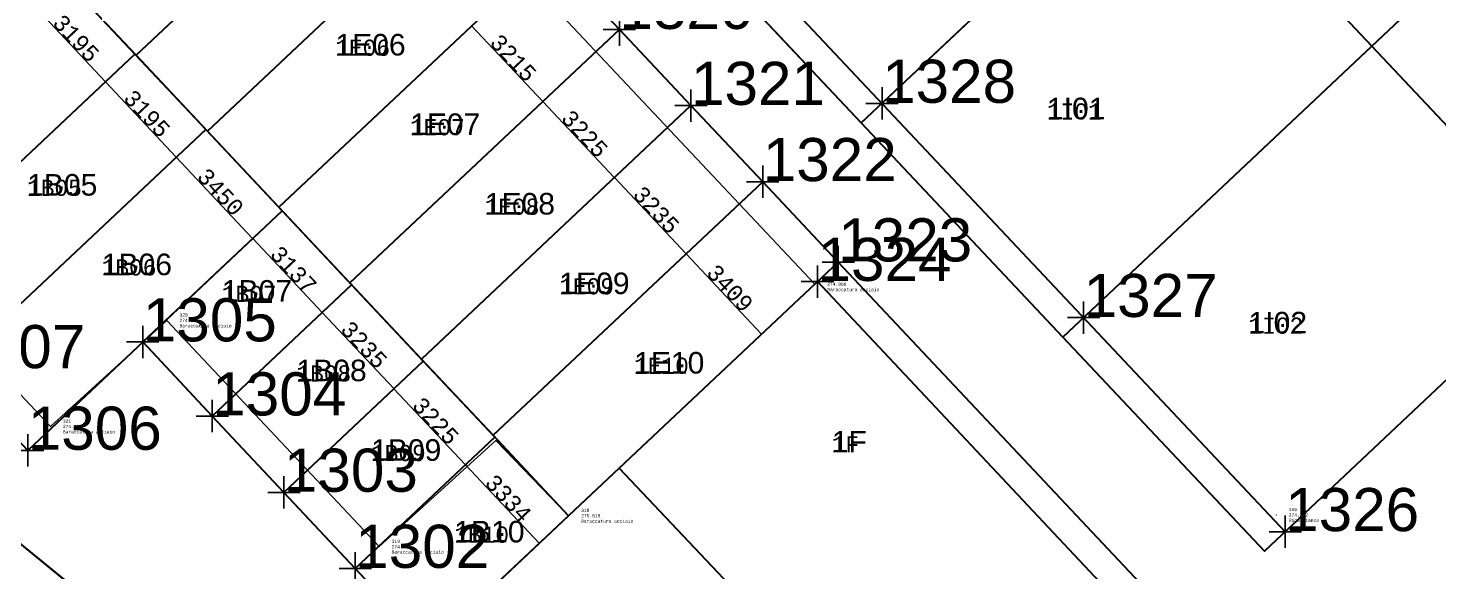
# Model space of a CAD drawing. Extents: x -1000 to 923337, y -63322 to 323191.
# Drawn here: x 142833 to 186441, y 82481 to 99278 of the extents above; entities that cross this region are included whole.
import ezdxf
from ezdxf.enums import TextEntityAlignment as Align

# ---------------------------------------------------------------- set-up
doc = ezdxf.new("R2010")
doc.units = 0
doc.header["$PDMODE"] = 35
doc.header["$PDSIZE"] = 1
for name, color, linetype in [('punti tracciati', 7, 'Continuous'), ('WF nome aree GPS', 7, 'Continuous'), ('WF quote', 7, 'Continuous'), ('WF_ingombro_stive_2', 1, 'Continuous'), ('WF_lato_di_accesso', 40, 'Continuous'), ('WF_linee_di_costruzione', 30, 'Continuous'), ('WF_nome_aree_GPS', 7, 'Continuous'), ('WF_tracciatura', 30, 'Continuous')]:
    doc.layers.add(name, color=color, linetype=linetype)
for name, color, linetype, lineweight in [('WF ingombro stive 2', 1, 'Continuous', 30), ('WF lato di accesso', 40, 'Continuous', 30), ('WF linee di costruzione', 30, 'Continuous', 30), ('WF piazzole', 6, 'Continuous', 30), ('WF tracciatura', 30, 'Continuous', 30)]:
    doc.layers.add(name, color=color, linetype=linetype, lineweight=lineweight)
doc.styles.add('FONTSTYLE_1', font='arial.ttf', dxfattribs={"height": 0.2})
doc.styles.add('FONTSTYLE_2', font='arial.ttf', dxfattribs={"height": 0.2})
doc.styles.get("Standard").update_dxf_attribs({"font": 'consola.ttf', "height": 500})
doc.dimstyles.new('ISO-25', dxfattribs={"dimtxt": 2.5, "dimasz": 2.5, "dimexe": 1.25, "dimexo": 0.625, "dimtad": 1, "dimtxsty": 'Standard', "dimcen": 2.5, "dimadec": 0, "dimazin": 0, "dimtfac": 1, "dimtmove": 0, "dimatfit": 3, "dimfxl": 1, "dimarcsym": 0})

# ---------------------------------------------------------------- blocks, each defined once
blk = doc.blocks.new('rilievo 2')
at = {"color": 8}
blk.add_polyline3d([(255308, -498750, 2875), (247700, -505905, 3627), (245447, -503584, 3012), (241842, -506860, 2803), (235282, -499869, 2839), (231678, -503146, 2630), (217517, -488061, 2893), (232227, -474236, 2932)], close=True, dxfattribs=at)
for p in [(255308, -498750, 2875), (235282, -499869, 2839), (231678, -503146, 2630), (247700, -505905, 3627), (269577, -505879, 2740), (241842, -506860, 2803)]:
    blk.add_point(p, dxfattribs=at)
for s, p in [('345', (255697, -498583, 2875)), ('274.866', (255697, -498750, 2875)), ('Baraccatura acciaio', (255697, -498917, 2875)), ('320', (235671, -499702, 2839)), ('274.831', (235671, -499869, 2839)), ('Baraccatura acciaio', (235671, -500036, 2839)), ('321', (232067, -502979, 2630)), ('274.622', (232067, -503146, 2630)), ('Baraccatura acciaio', (232067, -503312, 2630)), ('318', (248089, -505738, 3627)), ('346', (269966, -505713, 2740)), ('274.732', (269966, -505879, 2740)), ('275.618', (248089, -505905, 3627)), ('Baraccatura acciaio', (248089, -506072, 3627)), ('Riga bianca', (269966, -506046, 2740)), ('319', (242231, -506694, 2803)), ('274.794', (242231, -506860, 2803)), ('Baraccatura acciaio', (242231, -507027, 2803))]:
    blk.add_text(s, height=100, dxfattribs=at).set_placement(p, align=Align.MIDDLE_LEFT)
blk = doc.blocks.new('*D13')
at = {"layer": 'Defpoints', "color": 0, "transparency": 16777216}
for p in [(156529, 99343, 2875), (158731, 97000, 2875), (158743, 97012)]:
    blk.add_point(p, dxfattribs=at)
at = {"layer": 'WF quote', "color": 0, "lineweight": -2, "transparency": 16777216}
for p, q in [((156530, 99343), (156540, 99353)), ((156541, 99351), (158742, 97013)), ((158732, 97001), (158744, 97012))]:
    blk.add_line(p, q, dxfattribs=at)
at = {"layer": 'WF quote', "color": 0, "transparency": 16777216}
for points in [[(156541, 99351), (156541, 99350), (156539, 99352)], [(158742, 97014), (158741, 97013), (158743, 97012)]]:
    blk.add_solid(points, dxfattribs=at)
at = {"layer": 'WF quote', "color": 0, "transparency": 16777216, "insert": (157829, 98358), "char_height": 500, "attachment_point": 5, "rotation": 313.2747}
blk.add_mtext('3215', dxfattribs=at)
blk = doc.blocks.new('*D14')
at = {"layer": 'Defpoints', "color": 0, "transparency": 16777216}
for p in [(158731, 97000, 2875), (160940, 94651, 2875), (160954, 94664)]:
    blk.add_point(p, dxfattribs=at)
at = {"layer": 'WF quote', "color": 0, "lineweight": -2, "transparency": 16777216}
for p, q in [((158732, 97001), (158744, 97012)), ((158745, 97010), (160952, 94665)), ((160941, 94651), (160955, 94664))]:
    blk.add_line(p, q, dxfattribs=at)
at = {"layer": 'WF quote', "color": 0, "transparency": 16777216}
for points in [[(158745, 97010), (158745, 97009), (158743, 97012)], [(160953, 94666), (160952, 94665), (160954, 94664)]]:
    blk.add_solid(points, dxfattribs=at)
at = {"layer": 'WF quote', "color": 0, "transparency": 16777216, "insert": (160036, 96014), "char_height": 500, "attachment_point": 5, "rotation": 313.2747}
blk.add_mtext('3225', dxfattribs=at)
blk = doc.blocks.new('*D15')
at = {"layer": 'Defpoints', "color": 0, "transparency": 16777216}
for p in [(160940, 94651, 2875), (163156, 92293, 2875), (163172, 92308)]:
    blk.add_point(p, dxfattribs=at)
at = {"layer": 'WF quote', "color": 0, "lineweight": -2, "transparency": 16777216}
for p, q in [((160941, 94651), (160955, 94664)), ((160956, 94662), (163170, 92310)), ((163156, 92294), (163172, 92309))]:
    blk.add_line(p, q, dxfattribs=at)
at = {"layer": 'WF quote', "color": 0, "transparency": 16777216}
for points in [[(160956, 94662), (160955, 94661), (160954, 94664)], [(163170, 92310), (163170, 92310), (163172, 92308)]]:
    blk.add_solid(points, dxfattribs=at)
at = {"layer": 'WF quote', "color": 0, "transparency": 16777216, "insert": (162250, 93662), "char_height": 500, "attachment_point": 5, "rotation": 313.2747}
blk.add_mtext('3235', dxfattribs=at)
blk = doc.blocks.new('*D16')
at = {"layer": 'Defpoints', "color": 0, "transparency": 16777216}
for p in [(163156, 92293, 2875), (165504, 89823, 3037), (165508, 89826)]:
    blk.add_point(p, dxfattribs=at)
at = {"layer": 'WF quote', "color": 0, "lineweight": -2, "transparency": 16777216}
for p, q in [((163156, 92294), (163172, 92309)), ((163173, 92306), (165506, 89828)), ((165505, 89823), (165509, 89827))]:
    blk.add_line(p, q, dxfattribs=at)
at = {"layer": 'WF quote', "color": 0, "transparency": 16777216}
for points in [[(163174, 92307), (163173, 92306), (163172, 92308)], [(165507, 89829), (165506, 89828), (165508, 89826)]]:
    blk.add_solid(points, dxfattribs=at)
at = {"layer": 'WF quote', "color": 0, "transparency": 16777216, "insert": (164527, 91244), "char_height": 500, "attachment_point": 5, "rotation": 313.2747}
blk.add_mtext('3409', dxfattribs=at)
blk = doc.blocks.new('*D20')
at = {"layer": 'Defpoints', "color": 0, "transparency": 16777216}
for p in [(143033, 99952, 2844), (145221, 97624, 2844), (145221, 97624)]:
    blk.add_point(p, dxfattribs=at)
at = {"layer": 'WF quote', "color": 0, "lineweight": -2, "transparency": 16777216}
for p, q in [((143032, 99951), (143032, 99951)), ((143034, 99950), (145219, 97625)), ((145221, 97624), (145222, 97624))]:
    blk.add_line(p, q, dxfattribs=at)
at = {"layer": 'WF quote', "color": 0, "transparency": 16777216}
for points in [[(143035, 99950), (143034, 99949), (143033, 99952)], [(145220, 97626), (145219, 97625), (145221, 97624)]]:
    blk.add_solid(points, dxfattribs=at)
at = {"layer": 'WF quote', "color": 0, "transparency": 16777216, "insert": (144314, 98964), "char_height": 500, "attachment_point": 5, "rotation": 313.2279}
blk.add_mtext('3195', dxfattribs=at)
blk = doc.blocks.new('*D21')
at = {"layer": 'Defpoints', "color": 0, "transparency": 16777216}
for p in [(145221, 97624, 2844), (147409, 95296, 2844), (147409, 95296)]:
    blk.add_point(p, dxfattribs=at)
at = {"layer": 'WF quote', "color": 0, "lineweight": -2, "transparency": 16777216}
for p, q in [((145221, 97623), (145220, 97623)), ((145223, 97622), (147408, 95297)), ((147410, 95296), (147410, 95296))]:
    blk.add_line(p, q, dxfattribs=at)
at = {"layer": 'WF quote', "color": 0, "transparency": 16777216}
for points in [[(145223, 97622), (145222, 97621), (145221, 97624)], [(147408, 95298), (147407, 95297), (147409, 95296)]]:
    blk.add_solid(points, dxfattribs=at)
at = {"layer": 'WF quote', "color": 0, "transparency": 16777216, "insert": (146503, 96636), "char_height": 500, "attachment_point": 5, "rotation": 313.2279}
blk.add_mtext('3195', dxfattribs=at)
blk = doc.blocks.new('*D22')
at = {"layer": 'Defpoints', "color": 0, "transparency": 16777216}
for p in [(147409, 95296, 2844), (149772, 92782), (149782, 92791, 2844)]:
    blk.add_point(p, dxfattribs=at)
at = {"layer": 'WF quote', "color": 0, "lineweight": -2, "transparency": 16777216}
for p, q in [((147409, 95295), (147408, 95295)), ((147411, 95294), (149770, 92784)), ((149782, 92791), (149771, 92781))]:
    blk.add_line(p, q, dxfattribs=at)
at = {"layer": 'WF quote', "color": 0, "transparency": 16777216}
for points in [[(147411, 95294), (147411, 95293), (147409, 95296)], [(149771, 92784), (149770, 92784), (149772, 92782)]]:
    blk.add_solid(points, dxfattribs=at)
at = {"layer": 'WF quote', "color": 0, "transparency": 16777216, "insert": (148778, 94215), "char_height": 500, "attachment_point": 5, "rotation": 313.2279}
blk.add_mtext('3450', dxfattribs=at)
blk = doc.blocks.new('*D23')
at = {"layer": 'Defpoints', "color": 0, "transparency": 16777216}
for p in [(149782, 92791, 2844), (151921, 90496), (151933, 90507, 2844)]:
    blk.add_point(p, dxfattribs=at)
at = {"layer": 'WF quote', "color": 0, "lineweight": -2, "transparency": 16777216}
for p, q in [((149782, 92791), (149771, 92781)), ((149774, 92780), (151919, 90498)), ((151932, 90507), (151920, 90495))]:
    blk.add_line(p, q, dxfattribs=at)
at = {"layer": 'WF quote', "color": 0, "transparency": 16777216}
for points in [[(149774, 92780), (149773, 92780), (149772, 92782)], [(151919, 90498), (151919, 90497), (151921, 90496)]]:
    blk.add_solid(points, dxfattribs=at)
at = {"layer": 'WF quote', "color": 0, "transparency": 16777216, "insert": (151034, 91815), "char_height": 500, "attachment_point": 5, "rotation": 313.2279}
blk.add_mtext('3137', dxfattribs=at)
blk = doc.blocks.new('*D24')
at = {"layer": 'Defpoints', "color": 0, "transparency": 16777216}
for p in [(151933, 90507, 2844), (154136, 88139), (154150, 88152, 2844)]:
    blk.add_point(p, dxfattribs=at)
at = {"layer": 'WF quote', "color": 0, "lineweight": -2, "transparency": 16777216}
for p, q in [((151932, 90507), (151920, 90495)), ((151923, 90494), (154135, 88141)), ((154150, 88151), (154136, 88138))]:
    blk.add_line(p, q, dxfattribs=at)
at = {"layer": 'WF quote', "color": 0, "transparency": 16777216}
for points in [[(151923, 90494), (151922, 90494), (151921, 90496)], [(154135, 88141), (154134, 88140), (154136, 88139)]]:
    blk.add_solid(points, dxfattribs=at)
at = {"layer": 'WF quote', "color": 0, "transparency": 16777216, "insert": (153216, 89494), "char_height": 500, "attachment_point": 5, "rotation": 313.2279}
blk.add_mtext('3235', dxfattribs=at)
blk = doc.blocks.new('*D25')
at = {"layer": 'Defpoints', "color": 0, "transparency": 16777216}
for p in [(154150, 88152, 2844), (156345, 85789), (156361, 85804, 2844)]:
    blk.add_point(p, dxfattribs=at)
at = {"layer": 'WF quote', "color": 0, "lineweight": -2, "transparency": 16777216}
for p, q in [((154150, 88151), (154136, 88138)), ((154138, 88137), (156344, 85791)), ((156361, 85803), (156344, 85788))]:
    blk.add_line(p, q, dxfattribs=at)
at = {"layer": 'WF quote', "color": 0, "transparency": 16777216}
for points in [[(154138, 88137), (154138, 88137), (154136, 88139)], [(156344, 85791), (156343, 85790), (156345, 85789)]]:
    blk.add_solid(points, dxfattribs=at)
at = {"layer": 'WF quote', "color": 0, "transparency": 16777216, "insert": (155429, 87140), "char_height": 500, "attachment_point": 5, "rotation": 313.2279}
blk.add_mtext('3225', dxfattribs=at)
blk = doc.blocks.new('*D26')
at = {"layer": 'Defpoints', "color": 0, "transparency": 16777216}
for p in [(156361, 85804, 2844), (158629, 83360), (158641, 83370, 2844)]:
    blk.add_point(p, dxfattribs=at)
at = {"layer": 'WF quote', "color": 0, "lineweight": -2, "transparency": 16777216}
for p, q in [((156361, 85803), (156344, 85788)), ((156347, 85787), (158627, 83361)), ((158640, 83370), (158628, 83359))]:
    blk.add_line(p, q, dxfattribs=at)
at = {"layer": 'WF quote', "color": 0, "transparency": 16777216}
for points in [[(156347, 85787), (156347, 85787), (156345, 85789)], [(158628, 83362), (158627, 83361), (158629, 83360)]]:
    blk.add_solid(points, dxfattribs=at)
at = {"layer": 'WF quote', "color": 0, "transparency": 16777216, "insert": (157675, 84751), "char_height": 500, "attachment_point": 5, "rotation": 313.2279}
blk.add_mtext('3334', dxfattribs=at)
blk = doc.blocks.new('Croce___ATS')
at = {"color": 0}
for p, q in [((0, -0.5), (0, 0.5)), ((-0.5, 0), (0.5, 0))]:
    blk.add_line(p, q, dxfattribs=at)
blk = doc.blocks.new('T_P_305')
at = {"color": 7}
blk.add_point((0, 0), dxfattribs=at)
blk.add_blockref('Croce___ATS', (0, 0), dxfattribs=at)
at = {"color": 7, "insert": (0, 0), "char_height": 1.3333, "attachment_point": 7, "style": 'FONTSTYLE_1'}
blk.add_mtext('1302', dxfattribs=at)
blk = doc.blocks.new('T_P_306')
at = {"color": 7}
blk.add_point((0, 0), dxfattribs=at)
blk.add_blockref('Croce___ATS', (0, 0), dxfattribs=at)
at = {"color": 7, "insert": (0, 0), "char_height": 1.3333, "attachment_point": 7, "style": 'FONTSTYLE_1'}
blk.add_mtext('1303', dxfattribs=at)
blk = doc.blocks.new('T_P_307')
at = {"color": 7}
blk.add_point((0, 0), dxfattribs=at)
blk.add_blockref('Croce___ATS', (0, 0), dxfattribs=at)
at = {"color": 7, "insert": (0, 0), "char_height": 1.3333, "attachment_point": 7, "style": 'FONTSTYLE_1'}
blk.add_mtext('1304', dxfattribs=at)
blk = doc.blocks.new('T_P_308')
at = {"color": 7}
blk.add_point((0, 0), dxfattribs=at)
blk.add_blockref('Croce___ATS', (0, 0), dxfattribs=at)
at = {"color": 7, "insert": (0, 0), "char_height": 1.3333, "attachment_point": 7, "style": 'FONTSTYLE_1'}
blk.add_mtext('1305', dxfattribs=at)
blk = doc.blocks.new('T_P_309')
at = {"color": 7}
blk.add_point((0, 0), dxfattribs=at)
blk.add_blockref('Croce___ATS', (0, 0), dxfattribs=at)
at = {"color": 7, "insert": (0, 0), "char_height": 1.3333, "attachment_point": 7, "style": 'FONTSTYLE_1'}
blk.add_mtext('1306', dxfattribs=at)
blk = doc.blocks.new('T_P_310')
at = {"color": 7}
blk.add_point((0, 0), dxfattribs=at)
blk.add_blockref('Croce___ATS', (0, 0), dxfattribs=at)
at = {"color": 7, "insert": (0, 0), "char_height": 1.3333, "attachment_point": 7, "style": 'FONTSTYLE_1'}
blk.add_mtext('1307', dxfattribs=at)
blk = doc.blocks.new('T_P_323')
at = {"color": 7}
blk.add_point((0, 0), dxfattribs=at)
blk.add_blockref('Croce___ATS', (0, 0), dxfattribs=at)
at = {"color": 7, "insert": (0, 0), "char_height": 1.3333, "attachment_point": 7, "style": 'FONTSTYLE_1'}
blk.add_mtext('1320', dxfattribs=at)
blk = doc.blocks.new('T_P_324')
at = {"color": 7}
blk.add_point((0, 0), dxfattribs=at)
blk.add_blockref('Croce___ATS', (0, 0), dxfattribs=at)
at = {"color": 7, "insert": (0, 0), "char_height": 1.3333, "attachment_point": 7, "style": 'FONTSTYLE_1'}
blk.add_mtext('1321', dxfattribs=at)
blk = doc.blocks.new('T_P_325')
at = {"color": 7}
blk.add_point((0, 0), dxfattribs=at)
blk.add_blockref('Croce___ATS', (0, 0), dxfattribs=at)
at = {"color": 7, "insert": (0, 0), "char_height": 1.3333, "attachment_point": 7, "style": 'FONTSTYLE_1'}
blk.add_mtext('1322', dxfattribs=at)
blk = doc.blocks.new('T_P_326')
at = {"color": 7}
blk.add_point((0, 0), dxfattribs=at)
blk.add_blockref('Croce___ATS', (0, 0), dxfattribs=at)
at = {"color": 7, "insert": (0, 0), "char_height": 1.3333, "attachment_point": 7, "style": 'FONTSTYLE_1'}
blk.add_mtext('1323', dxfattribs=at)
blk = doc.blocks.new('T_P_327')
at = {"color": 7}
blk.add_point((0, 0), dxfattribs=at)
blk.add_blockref('Croce___ATS', (0, 0), dxfattribs=at)
at = {"color": 7, "insert": (0, 0), "char_height": 1.3333, "attachment_point": 7, "style": 'FONTSTYLE_1'}
blk.add_mtext('1324', dxfattribs=at)
blk = doc.blocks.new('T_P_329')
at = {"color": 7}
blk.add_point((0, 0), dxfattribs=at)
blk.add_blockref('Croce___ATS', (0, 0), dxfattribs=at)
at = {"color": 7, "insert": (0, 0), "char_height": 1.3333, "attachment_point": 7, "style": 'FONTSTYLE_1'}
blk.add_mtext('1326', dxfattribs=at)
blk = doc.blocks.new('T_P_330')
at = {"color": 7}
blk.add_point((0, 0), dxfattribs=at)
blk.add_blockref('Croce___ATS', (0, 0), dxfattribs=at)
at = {"color": 7, "insert": (0, 0), "char_height": 1.3333, "attachment_point": 7, "style": 'FONTSTYLE_1'}
blk.add_mtext('1327', dxfattribs=at)
blk = doc.blocks.new('T_P_331')
at = {"color": 7}
blk.add_point((0, 0), dxfattribs=at)
blk.add_blockref('Croce___ATS', (0, 0), dxfattribs=at)
at = {"color": 7, "insert": (0, 0), "char_height": 1.3333, "attachment_point": 7, "style": 'FONTSTYLE_1'}
blk.add_mtext('1328', dxfattribs=at)
blk = doc.blocks.new('punti tracciatura 2')
at = {"layer": 'WF_ingombro_stive_2', "ltscale": 0.5, "flags": 128}
for points, elevation in [([(1346529.67, -3433.005), (1346522.738, -3439.532), (1346516.507, -3432.914), (1346523.439, -3426.387)], 274.848), ([(1346507.597, -3441.303), (1346516.507, -3432.914), (1346522.738, -3439.532), (1346513.828, -3447.921)], 274.848), ([(1346535.901, -3439.623), (1346528.969, -3446.15), (1346522.738, -3439.532), (1346529.67, -3433.005)], 274.848), ([(1346503.344, -3436.785), (1346506.262, -3434.037), (1346510.516, -3438.554), (1346507.597, -3441.303)], 274.866), ([(1346513.828, -3447.921), (1346522.738, -3439.532), (1346528.969, -3446.15), (1346520.059, -3454.539)], 274.848), ([(1346505.601, -3446.807), (1346499.471, -3452.573), (1346509.322, -3462.986), (1346515.421, -3457.248)], 274.866), ([(1346497.909, -3454.042), (1346493.595, -3458.1), (1346491.31, -3455.674), (1346495.623, -3451.614), (1346497.906, -3454.044)], 274.836), ([(1346504.088, -3467.909), (1346509.322, -3462.986), (1346499.471, -3452.573), (1346494.235, -3457.494)], 274.866)]:
    blk.add_lwpolyline(points, dxfattribs=dict(at, elevation=elevation))
for points, elevation in [([(1346492.86, -3431.99), (1346484.536, -3439.814), (1346482.341, -3437.479), (1346490.663, -3429.656)], 274.866), ([(1346495.064, -3434.331), (1346486.738, -3442.156), (1346484.536, -3439.814), (1346492.86, -3431.99)], 274.866), ([(1346497.275, -3436.679), (1346488.947, -3444.506), (1346486.738, -3442.156), (1346495.064, -3434.331)], 274.866), ([(1346499.478, -3439.02), (1346491.147, -3446.851), (1346488.947, -3444.506), (1346497.275, -3436.679)], 274.866), ([(1346484.501, -3439.778), (1346476.634, -3447.173), (1346474.448, -3444.844), (1346482.314, -3437.45)], 274.836), ([(1346501.689, -3441.368), (1346493.355, -3449.201), (1346491.147, -3446.851), (1346499.478, -3439.02)], 274.866), ([(1346486.689, -3442.107), (1346478.821, -3449.503), (1346476.634, -3447.173), (1346484.501, -3439.778)], 274.836), ([(1346503.907, -3443.723), (1346495.571, -3451.559), (1346493.355, -3449.201), (1346501.689, -3441.368)], 274.866), ([(1346489.05, -3444.62), (1346481.186, -3452.024), (1346478.821, -3449.503), (1346486.689, -3442.107)], 274.836), ([(1346506.242, -3446.204), (1346497.906, -3454.044), (1346495.571, -3451.559), (1346503.907, -3443.723)], 274.866), ([(1346491.198, -3446.906), (1346486.89, -3450.963), (1346484.743, -3448.674), (1346489.051, -3444.62)], 274.836), ([(1346493.414, -3449.263), (1346489.104, -3453.322), (1346486.89, -3450.963), (1346491.198, -3446.906)], 274.836), ([(1346495.623, -3451.614), (1346491.31, -3455.674), (1346489.104, -3453.322), (1346493.414, -3449.263)], 274.836)]:
    blk.add_lwpolyline(points, close=True, dxfattribs=dict(at, elevation=elevation))
at = {"layer": 'WF_lato_di_accesso', "ltscale": 0.5}
for p, q in [((1346499.478, -3439.02, 274.836), (1346497.275, -3436.679, 274.836)), ((1346501.689, -3441.368, 274.836), (1346499.478, -3439.02, 274.836)), ((1346503.907, -3443.723, 274.836), (1346501.689, -3441.368, 274.836)), ((1346506.242, -3446.204, 274.866), (1346503.907, -3443.723, 274.836)), ((1346484.743, -3448.674, 274.836), (1346486.89, -3450.963, 274.836)), ((1346486.89, -3450.963, 274.836), (1346489.104, -3453.322, 274.836)), ((1346489.104, -3453.322, 274.836), (1346491.31, -3455.674, 274.836)), ((1346491.31, -3455.674, 274.836), (1346493.595, -3458.1, 274.866))]:
    blk.add_line(p, q, dxfattribs=at)
at = {"layer": 'WF_linee_di_costruzione', "ltscale": 0.5}
blk.add_line((1346515.421, -3457.248, 274.866), (1346505.601, -3446.807, 274.866), dxfattribs=at)
at = {"layer": 'WF_tracciatura', "ltscale": 0.5}
blk.add_line((1346486.329, -3418.714, 274.866), (1346520.059, -3454.539, 274.848), dxfattribs=at)
at = {"color": 7}
for name, p in [('T_P_323', (1346499.478, -3439.02, 274.866)), ('T_P_324', (1346501.689, -3441.368, 274.866)), ('T_P_331', (1346507.597, -3441.303, 274.866)), ('T_P_325', (1346503.907, -3443.723, 274.866)), ('T_P_326', (1346506.242, -3446.204, 274.866)), ('T_P_327', (1346505.601, -3446.807, 274.866)), ('T_P_330', (1346513.828, -3447.921, 274.848)), ('T_P_308', (1346484.743, -3448.674, 274.836)), ('T_P_310', (1346478.821, -3449.503, 274.836)), ('T_P_307', (1346486.89, -3450.963, 274.836)), ('T_P_309', (1346481.186, -3452.024, 274.836)), ('T_P_306', (1346489.104, -3453.322, 274.836)), ('T_P_329', (1346520.059, -3454.539, 274.848)), ('T_P_305', (1346491.31, -3455.674, 274.836))]:
    blk.add_blockref(name, p, dxfattribs=at)
at = {"layer": 'WF_nome_aree_GPS', "char_height": 0.6667, "attachment_point": 7, "style": 'FONTSTYLE_2'}
for s, insert in [('1E06', (1346490.693, -3439.831, 271.943)), ('1I01', (1346512.692, -3441.801, 271.943)), ('1E07', (1346493.002, -3442.288, 271.943)), ('1B05', (1346481.163, -3444.16, 271.991)), ('1E08', (1346495.311, -3444.745, 271.943)), ('1B06', (1346483.471, -3446.619, 271.991)), ('1B07', (1346487.183, -3447.438, 271.991)), ('1E09', (1346497.617, -3447.204, 271.943)), ('1I02', (1346518.924, -3448.419, 271.943)), ('1B08', (1346489.49, -3449.896, 271.991)), ('1E10', (1346499.928, -3449.659, 271.943)), ('1F', (1346506.04, -3452.089, 271.943)), ('1B09', (1346491.797, -3452.355, 271.991)), ('1B10', (1346494.37, -3454.878, 271.991))]:
    blk.add_mtext(s, dxfattribs=dict(at, insert=insert))

msp = doc.modelspace()

# ---------------------------------------------------------------- linework, layer by layer
at = {"layer": 'WF ingombro stive 2'}
for points, elevation in [([(186440.7, 113158.6), (192671.8, 106540.4), (184370, 98724.1), (178138.8, 105342.3)], 2856.2), ([(192671.8, 106540.4), (198903, 99922.2), (190601.2, 92105.9), (184370, 98724.1)], 2856.2), ([(168587.8, 96349.8), (178138.8, 105342.3), (184370, 98724.1), (174819, 89731.6)], 2856.2), ([(164334.3, 100867.5), (167894.6, 104219.6), (172148.1, 99701.9), (168587.8, 96349.8)], 2875), ([(174819, 89731.6), (184370, 98724.1), (190601.2, 92105.9), (181050.2, 83113.4)], 2856.2), ([(161102.7, 85683.4), (170953.7, 75270.8), (177694.8, 81611), (167874.5, 92052.7)], 2875), ([(165078.1, 69744.1), (170953.7, 75270.8), (161102.7, 85683.4), (155227.3, 80156.5)], 2875)]:
    msp.add_lwpolyline(points, close=True, dxfattribs=dict(at, elevation=elevation))
for points, elevation in [([(154492.1, 106266.4), (146168.6, 98442.4), (143973.4, 100777.7), (152295.1, 108599.9), (154492.1, 106266.4)], 2875), ([(156696, 103925.6), (148370.5, 96099.8), (146168.6, 98442.4), (154492.1, 106266.4), (156696, 103925.6)], 2875), ([(158906.8, 101577.6), (150579.3, 93750), (148370.5, 96099.8), (156696, 103925.6), (158906.8, 101577.6)], 2875), ([(161110.6, 99236.8), (152778.9, 91405.1), (150579.3, 93750), (158906.8, 101577.6), (161110.6, 99236.8)], 2875), ([(146133.5, 98477.9), (138266.2, 91082.8), (136079.7, 93412.5), (143945.7, 100806.3), (146133.5, 98477.9)], 2844.4), ([(163321.3, 96888.7), (154987.5, 89055.2), (152778.9, 91405.1), (161110.6, 99236.8), (163321.3, 96888.7)], 2875), ([(148321.4, 96149.6), (140452.8, 88753.3), (138266.2, 91082.8), (146133.5, 98477.9), (148321.4, 96149.6)], 2844.4), ([(165538.9, 94533.4), (157202.9, 86697.7), (154987.5, 89055.2), (163321.3, 96888.7), (165538.9, 94533.4)], 2875), ([(150682.5, 93636.8), (142818.5, 86232.7), (140452.8, 88753.3), (148321.4, 96149.6), (150682.5, 93636.8)], 2844.4), ([(167874.5, 92052.7), (159538.5, 84212.4), (157202.9, 86697.7), (165538.9, 94533.4), (167874.5, 92052.7)], 2875), ([(152830.7, 91350), (148522.1, 87293.4), (146375.1, 89582.5), (150683.2, 93636.3), (152830.7, 91350)], 2844.4), ([(155046.3, 88992.8), (150735.9, 84934.5), (148522.1, 87293.4), (152830.7, 91350), (155046.3, 88992.8)], 2844.4), ([(157254.7, 86642.6), (152942.5, 82582.6), (150735.9, 84934.5), (155046.3, 88992.8), (157254.7, 86642.6)], 2844.4), ([(159540.7, 84214.6), (155227.4, 80155.9), (152942.5, 82582.6), (157254.7, 86642.6), (159538.4, 84212.4)], 2844.4)]:
    msp.add_lwpolyline(points, dxfattribs=dict(at, elevation=elevation))
at = {"layer": 'WF lato di accesso'}
for p, q in [((161110.6, 99236.8, 2844.4), (158906.8, 101577.6, 2844.4)), ((164334.3, 100867.5, 2875), (168587.8, 96349.8, 2856.2)), ((163321.3, 96888.7, 2844.4), (161110.6, 99236.8, 2844.4)), ((165538.9, 94533.4, 2844.4), (163321.3, 96888.7, 2844.4)), ((168587.8, 96349.8, 2856.2), (174819, 89731.6, 2856.2)), ((167874.5, 92052.7, 2875), (165538.9, 94533.4, 2844.4)), ((177695.2, 81611.4, 2875), (167874.5, 92052.7, 2875)), ((146375.1, 89582.5, 2844.4), (148522.1, 87293.4, 2844.4)), ((174819, 89731.6, 2856.2), (181050.2, 83113.4, 2856.2)), ((148522.1, 87293.4, 2844.4), (150735.9, 84934.5, 2844.4)), ((157468.2, 71226), (140994.7, 84645.1)), ((150735.9, 84934.5, 2844.4), (152942.5, 82582.6, 2844.4)), ((152942.5, 82582.6, 2844.4), (155227.3, 80156.5, 2875))]:
    msp.add_line(p, q, dxfattribs=at)
at = {"layer": 'WF linee di costruzione'}
msp.add_line((177053.5, 81007.9, 2875), (167232.9, 91449.2, 2875), dxfattribs=at)
at = {"layer": 'WF piazzole'}
msp.add_lwpolyline([(140994.6, 84645.3), (137057.9, 79893), (153410.6, 66582.5), (157467.6, 71226.3)], close=True, dxfattribs=at)
at = {"layer": 'WF tracciatura'}
msp.add_line((147961.6, 119542.2, 2875), (181691.5, 83717.3, 2856.2), dxfattribs=at)

# ---------------------------------------------------------------- block references
at = {"color": 251}
msp.add_blockref('rilievo 2', (-88161.4, 590117.4), dxfattribs=at)
at = {"layer": 'punti tracciati', "xscale": 1000, "yscale": 1000, "zscale": 1000}
msp.add_blockref('punti tracciatura 2', (-1346338367.3, 3538255.9, -271991), dxfattribs=at)

# ---------------------------------------------------------------- texts
at = {"layer": 'WF nome aree GPS'}
for s, p in [('1E06', (152325.1, 98425.2, -48.8)), ('1I01', (174324.6, 96455.3, -48.8)), ('1E07', (154633.9, 95968.3, -48.8)), ('1B05', (142795.3, 94095.8)), ('1E08', (156942.8, 93511.4, -48.8)), ('1B06', (145102.8, 91637.6)), ('1B07', (148815.2, 90818.6)), ('1E09', (159249.3, 91052.3, -48.8)), ('1I02', (180555.7, 89837.1, -48.8)), ('1E10', (161560.5, 88597.6, -48.8)), ('1B08', (151122.3, 88360)), ('1B09', (153429.3, 85901.4)), ('1F', (167672, 86167.5, -48.8)), ('1B10', (156002, 83378.1))]:
    msp.add_text(s, height=500, dxfattribs=at).set_placement(p)

# ---------------------------------------------------------------- dimensions: what is measured, and where the dimension line sits
at = {"layer": 'WF quote'}
for base, p1, p2, angle, picture, middle in [((145221, 97623.6, 2844.4), (143032.7, 99951.6, 5688.8), (145221, 97623.6, 5688.8), 133.22794, '*D20', (144314.5, 98963.9, 2844.4)), ((158743.2, 97011.6), (156529.5, 99343, 2875), (158731.4, 97000.4, 2875), 133.27472, '*D13', (157828.8, 98358.5)), ((147409.2, 95295.6, 2844.4), (145221, 97623.6, 5688.8), (147409.2, 95295.6, 5688.8), 133.22794, '*D21', (146502.7, 96635.9, 2844.4)), ((160954, 94663.5), (158731.4, 97000.4, 2875), (160940.2, 94650.6, 2875), 133.27472, '*D14', (160036.1, 96014.1)), ((149771.9, 92782, 2844.4), (147409.2, 95295.6, 5688.8), (149782, 92791.4, 5688.8), 133.22794, '*D22', (148778.2, 94215.2, 2844.4)), ((163171.6, 92308.2), (160940.2, 94650.6, 2875), (163155.9, 92293.5, 2875), 133.27472, '*D15', (162250.3, 93662.4)), ((151920.8, 90495.9, 2844.4), (149782, 92791.4, 5688.8), (151932.7, 90507.1, 5688.8), 133.22794, '*D23', (151034, 91815.3, 2844.4)), ((165508.1, 89826.5), (163155.9, 92293.5, 2875), (165504.2, 89822.8, 3037.2), 133.27472, '*D16', (164527.3, 91243.9)), ((154136.5, 88138.8, 2844.4), (151932.7, 90507.1, 5688.8), (154150.3, 88151.8, 5688.8), 133.22794, '*D24', (153216.3, 89493.7, 2844.4)), ((156345.3, 85788.9, 2844.4), (154150.3, 88151.8, 5688.8), (156361, 85803.7, 5688.8), 133.22794, '*D25', (155428.5, 87140.2, 2844.4)), ((158628.9, 83359.5, 2844.4), (156361, 85803.7, 5688.8), (158640.5, 83370.4, 5688.8), 133.22794, '*D26', (157674.7, 84750.6, 2844.4))]:
    dim = msp.add_linear_dim(base=base, p1=p1, p2=p2, angle=angle, dimstyle='ISO-25', override={"dimdec": 0, "dimtmove": 1}, dxfattribs=at)
    dim.commit()
    dim.dimension.update_dxf_attribs({"geometry": picture, "text_midpoint": middle})

doc.saveas('drawing.dxf')
